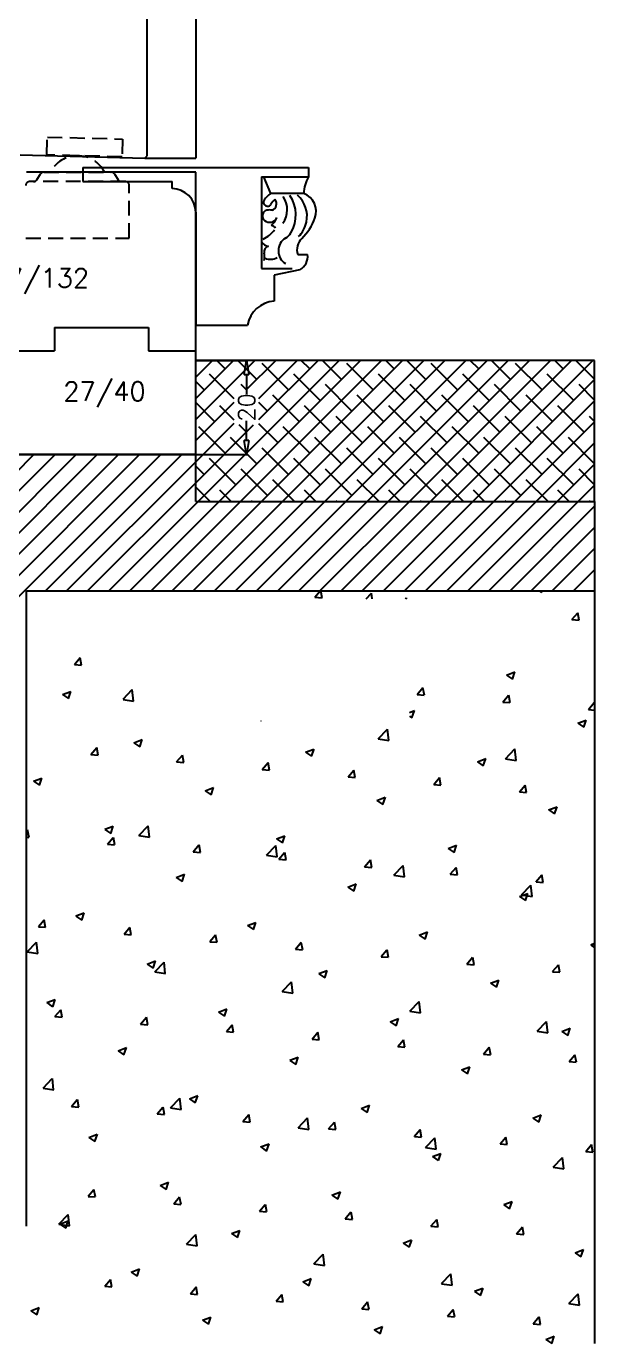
# Model space of a CAD drawing. Header units: millimetres. Extents: x 2806 to 10642, y -276 to 6064.
# Drawn here: x 3046.9 to 3167.7, y 671.3 to 951.3 of the extents above; entities that cross this region are included whole.
import ezdxf
from ezdxf.enums import TextEntityAlignment as Align

# ---------------------------------------------------------------- set-up
doc = ezdxf.new("R2010")
doc.units = ezdxf.units.MM
doc.linetypes.add('CACHE2', pattern=[4.7625, 3.175, -1.5875])
doc.layers.get('0').update_dxf_attribs({"color": 250})
doc.layers.add('dim', color=7, linetype='Continuous')
doc.styles.add('romans', font='romans.shx')

# ---------------------------------------------------------------- blocks, each defined once
blk = doc.blocks.new('_ClosedBlank')
at = {"color": 0, "linetype": 'ByBlock', "lineweight": -2}
for p, q in [((-1, 0.167), (0, 0)), ((-1, 0.167), (-1, -0.167)), ((0, 0), (-1, -0.167))]:
    blk.add_line(p, q, dxfattribs=at)

msp = doc.modelspace()

# ---------------------------------------------------------------- linework, layer by layer
for p, q in [((3082.88593283, 1953.29487696), (3082.88593283, 923.29487696)), ((3072.58593283, 923.78186054), (3072.58593283, 992.79487696)), ((3045.58576338, 923.99800637), (3072.08610229, 923.29487696)), ((3058.88593283, 921.29487696), (3058.88593283, 918.29487696)), ((3058.88593283, 921.29487696), (3082.88593283, 921.29487696)), ((3072.08610229, 923.29487696), (3072.58593283, 923.78186054)), ((3072.08610229, 923.29487696), (3082.88593283, 923.29487696)), ((3082.88593283, 921.29487696), (3106.88593283, 921.29487696)), ((3106.88593283, 921.29487696), (3106.88593283, 919.29487696)), ((3082.88593283, 920.29487696), (3046.88593283, 920.29487696)), ((3082.88593283, 882.29487696), (3082.88593283, 920.29487696)), ((3096.88593283, 919.29487696), (3106.88593283, 919.29487696)), ((3096.88593283, 919.29487696), (3096.88593283, 899.79487696)), ((3098.83025024, 915.79487696), (3097.36032631, 919.29487696)), ((3058.88593283, 918.29487696), (3077.88593283, 918.29487696)), ((3077.88593283, 916.79487696), (3077.88593283, 918.29487696)), ((3105.88593283, 915.79487696), (3098.83025024, 915.79487696)), ((3082.88593283, 911.79487696), (3082.88593283, 887.79487696)), ((3104.57722459, 902.79487696), (3106.6713469, 902.79487696)), ((3096.88593283, 899.79487696), (3103.38593283, 899.79487696)), ((3105.00712859, 899.56810532), (3099.55124853, 898.42838835)), ((3099.55124853, 898.42838835), (3099.55124853, 892.87127098)), ((3082.88593283, 887.79487696), (3093.88593283, 887.79487696)), ((3052.88593283, 887.29487696), (3072.88593283, 887.29487696)), ((3052.88593283, 887.29487696), (3052.88593283, 882.29487696)), ((3072.88593283, 887.29487696), (3072.88593283, 882.29487696)), ((3027.88593283, 882.29487696), (3052.88593283, 882.29487696)), ((3072.88593283, 882.29487696), (3082.88593283, 882.29487696)), ((3082.88593283, 860.29487696), (3082.88593283, 882.29487696)), ((3167.70202347, 880.29487696), (3082.88593283, 880.29487696)), ((3082.88593283, 880.29487696), (3093.96479375, 880.29487696)), ((3167.70202347, 850.29487696), (3167.70202347, 880.29487696)), ((3093.71479375, 877.29487696), (3093.71479375, 873.13821029)), ((3093.71479375, 863.29487696), (3093.71479375, 867.45154362)), ((3082.88593283, 860.29487696), (3036.88593283, 860.29487696)), ((3042.88593283, 860.29487696), (3082.88593283, 860.29487696)), ((3082.88593283, 850.29487696), (3082.88593283, 860.29487696)), ((3082.88593283, 860.29487696), (3093.96479375, 860.29487696)), ((3082.88593283, 850.29487696), (3167.70202347, 850.29487696)), ((3167.70202347, 850.29487696), (3167.70202347, 831.29487696)), ((3046.88593283, 831.29487696), (3167.70202347, 831.29487696)), ((3046.88593283, 696.29487696), (3046.88593283, 831.29487696)), ((3167.70202347, 831.29487696), (3167.70202347, 671.29487696))]:
    msp.add_line(p, q)
at = {"linetype": 'CACHE2'}
for p, q in [((3051.25766105, 923.96734046), (3051.3584504, 927.76600358)), ((3051.3584504, 927.76600358), (3067.35282143, 927.34162739)), ((3067.35282143, 927.34162739), (3067.25203209, 923.54296427)), ((3067.25203209, 923.54296427), (3051.25766105, 923.96734046)), ((3049.09761282, 918.6605659), (3049.91770929, 919.92918801)), ((3050.58955295, 920.29487696), (3064.92576916, 920.29487696)), ((3065.59761282, 919.92918801), (3066.41770929, 918.6605659)), ((3067.95766105, 918.29487696), (3047.55766105, 918.29487696)), ((3068.75766105, 906.29487696), (3068.75766105, 917.49487696)), ((3046.75766105, 906.29487696), (3068.75766105, 906.29487696))]:
    msp.add_line(p, q, dxfattribs=at)
at = {"linetype": 'Continuous'}
for p, q in [((3082.88593283, 876.71346567), (3086.46734411, 880.29487696)), ((3082.88593283, 872.22333761), (3090.95747217, 880.29487696)), ((3082.88593283, 867.73320955), (3095.44760023, 880.29487696)), ((3083.40811248, 850.29487696), (3113.40811248, 880.29487696)), ((3089.16597556, 878.50338034), (3087.37447894, 880.29487696)), ((3087.89824054, 850.29487696), (3117.89824054, 880.29487696)), ((3095.90116765, 876.25831631), (3091.864607, 880.29487696)), ((3092.3883686, 850.29487696), (3122.3883686, 880.29487696)), ((3093.64606163, 874.00321029), (3099.9377283, 880.29487696)), ((3096.33979375, 872.20681435), (3104.42785636, 880.29487696)), ((3096.33979375, 867.71668629), (3108.91798442, 880.29487696)), ((3096.87849666, 850.29487696), (3126.87849666, 880.29487696)), ((3102.63635974, 874.01325228), (3097.02369966, 879.62591235)), ((3101.36862472, 850.29487696), (3131.36862472, 880.29487696)), ((3107.1264878, 878.50338034), (3105.33499118, 880.29487696)), ((3105.85875278, 850.29487696), (3135.85875278, 880.29487696)), ((3113.86167989, 876.25831631), (3109.82511924, 880.29487696)), ((3110.34888084, 850.29487696), (3140.34888084, 880.29487696)), ((3114.8390089, 850.29487696), (3144.8390089, 880.29487696)), ((3120.59687198, 874.01325228), (3114.9842119, 879.62591235)), ((3119.32913696, 850.29487696), (3149.32913696, 880.29487696)), ((3125.08700004, 878.50338034), (3123.29550342, 880.29487696)), ((3123.81926502, 850.29487696), (3153.81926502, 880.29487696)), ((3131.82219213, 876.25831631), (3127.78563148, 880.29487696)), ((3128.30939308, 850.29487696), (3158.30939308, 880.29487696)), ((3132.79952114, 850.29487696), (3162.79952114, 880.29487696)), ((3138.55738422, 874.01325228), (3132.94472415, 879.62591235)), ((3137.2896492, 850.29487696), (3167.2896492, 880.29487696)), ((3143.04751228, 878.50338034), (3141.25601566, 880.29487696)), ((3149.78270437, 876.25831631), (3145.74614372, 880.29487696)), ((3156.51789646, 874.01325228), (3150.90523639, 879.62591235)), ((3161.00802452, 878.50338034), (3159.2165279, 880.29487696)), ((3167.70202347, 876.29950946), (3163.70665596, 880.29487696)), ((3091.08979375, 872.08943408), (3085.79837951, 877.38084832)), ((3109.37155183, 871.76818825), (3103.75889175, 877.38084832)), ((3127.33206407, 871.76818825), (3121.71940399, 877.38084832)), ((3145.29257631, 871.76818825), (3139.67991624, 877.38084832)), ((3163.25308855, 871.76818825), (3157.64042848, 877.38084832)), ((3084.67584749, 874.01325228), (3082.88593283, 875.80316694)), ((3093.6661456, 874.00321029), (3092.5335716, 875.13578429)), ((3116.10674392, 869.52312422), (3110.49408384, 875.13578429)), ((3134.06725616, 869.52312422), (3128.45459608, 875.13578429)), ((3141.77977726, 850.29487696), (3167.70202347, 876.21712316)), ((3152.0277684, 869.52312422), (3146.41510833, 875.13578429)), ((3167.70202347, 871.8093814), (3164.37562057, 875.13578429)), ((3082.88593283, 863.24308149), (3091.08979375, 871.44694241)), ((3086.92091152, 867.27806019), (3082.88593283, 871.31303888)), ((3098.14623168, 869.52312422), (3096.33979375, 871.32956214)), ((3104.88142377, 867.27806019), (3099.26876369, 872.89072026)), ((3122.84193601, 867.27806019), (3117.22927593, 872.89072026)), ((3140.80244825, 867.27806019), (3135.18978818, 872.89072026)), ((3146.26990532, 850.29487696), (3167.70202347, 871.7269951)), ((3158.76296049, 867.27806019), (3153.15030042, 872.89072026)), ((3091.08979375, 867.59930602), (3088.04344354, 870.64565623)), ((3111.61661586, 865.03299616), (3106.00395578, 870.64565623)), ((3118.35180795, 862.78793212), (3112.73914787, 868.4005922)), ((3129.5771281, 865.03299616), (3123.96446802, 870.64565623)), ((3136.31232019, 862.78793212), (3130.69966012, 868.4005922)), ((3147.53764034, 865.03299616), (3141.92498027, 870.64565623)), ((3154.27283243, 862.78793212), (3148.66017236, 868.4005922)), ((3165.49815258, 865.03299616), (3159.88549251, 870.64565623)), ((3167.70202347, 867.31925333), (3166.6206846, 868.4005922)), ((3082.88593283, 858.75295343), (3091.08979375, 866.95681435)), ((3082.88593283, 854.26282537), (3095.20965108, 866.58654362)), ((3089.16597556, 860.54286809), (3083.55331548, 866.15552817)), ((3093.65610362, 865.03299616), (3092.10255615, 866.58654362)), ((3100.39129571, 862.78793212), (3096.33979375, 866.83943408)), ((3107.1264878, 860.54286809), (3101.51382772, 866.15552817)), ((3125.08700004, 860.54286809), (3119.47433996, 866.15552817)), ((3143.04751228, 860.54286809), (3137.43485221, 866.15552817)), ((3150.76003338, 850.29487696), (3167.70202347, 867.23686704)), ((3161.00802452, 860.54286809), (3155.39536445, 866.15552817)), ((3095.90116765, 858.29780406), (3090.28850757, 863.91046414)), ((3113.86167989, 858.29780406), (3108.24901981, 863.91046414)), ((3131.82219213, 858.29780406), (3126.20953205, 863.91046414)), ((3149.78270437, 858.29780406), (3144.1700443, 863.91046414)), ((3155.25016145, 850.29487696), (3167.70202347, 862.74673898)), ((3167.70202347, 858.33899721), (3162.13055654, 863.91046414)), ((3036.88593283, 848.67397792), (3048.50683187, 860.29487696)), ((3036.88593283, 844.18384985), (3052.99695993, 860.29487696)), ((3036.88593283, 839.69372179), (3057.48708799, 860.29487696)), ((3036.88593283, 835.20359373), (3061.97721605, 860.29487696)), ((3036.88593283, 830.71346567), (3066.46734411, 860.29487696)), ((3036.88593283, 826.22333761), (3070.95747217, 860.29487696)), ((3036.88593283, 821.73320955), (3075.44760023, 860.29487696)), ((3050.9377283, 831.29487696), (3079.9377283, 860.29487696)), ((3102.63635974, 856.05274003), (3097.02369966, 861.66540011)), ((3120.59687198, 856.05274003), (3114.9842119, 861.66540011)), ((3138.55738422, 856.05274003), (3132.94472415, 861.66540011)), ((3156.51789646, 856.05274003), (3150.90523639, 861.66540011)), ((3055.42785636, 831.29487696), (3082.88593283, 858.75295343)), ((3084.67584749, 856.05274003), (3082.88593283, 857.8426547)), ((3091.41103959, 853.807676), (3085.79837951, 859.42033608)), ((3098.14623168, 851.56261197), (3092.5335716, 857.17527205)), ((3109.37155183, 853.807676), (3103.75889175, 859.42033608)), ((3116.10674392, 851.56261197), (3110.49408384, 857.17527205)), ((3127.33206407, 853.807676), (3121.71940399, 859.42033608)), ((3134.06725616, 851.56261197), (3128.45459608, 857.17527205)), ((3145.29257631, 853.807676), (3139.67991624, 859.42033608)), ((3152.0277684, 851.56261197), (3146.41510833, 857.17527205)), ((3163.25308855, 853.807676), (3157.64042848, 859.42033608)), ((3159.74028951, 850.29487696), (3167.70202347, 858.25661091)), ((3167.70202347, 853.84886915), (3164.37562057, 857.17527205)), ((3059.91798442, 831.29487696), (3082.88593283, 854.26282537)), ((3103.90409475, 850.29487696), (3099.26876369, 854.93020802)), ((3121.864607, 850.29487696), (3117.22927593, 854.93020802)), ((3139.82511924, 850.29487696), (3135.18978818, 854.93020802)), ((3157.78563148, 850.29487696), (3153.15030042, 854.93020802)), ((3085.94358251, 850.29487696), (3082.88593283, 853.35252664)), ((3090.43371057, 850.29487696), (3088.04344354, 852.68514399)), ((3108.39422281, 850.29487696), (3106.00395578, 852.68514399)), ((3126.35473506, 850.29487696), (3123.96446802, 852.68514399)), ((3144.3152473, 850.29487696), (3141.92498027, 852.68514399)), ((3162.27575954, 850.29487696), (3159.88549251, 852.68514399)), ((3164.23041757, 850.29487696), (3167.70202347, 853.76648285)), ((3064.40811248, 831.29487696), (3083.40811248, 850.29487696)), ((3068.89824054, 831.29487696), (3087.89824054, 850.29487696)), ((3073.3883686, 831.29487696), (3092.3883686, 850.29487696)), ((3077.87849666, 831.29487696), (3096.87849666, 850.29487696)), ((3082.36862472, 831.29487696), (3101.36862472, 850.29487696)), ((3086.85875278, 831.29487696), (3105.85875278, 850.29487696)), ((3091.34888084, 831.29487696), (3110.34888084, 850.29487696)), ((3094.92383863, 850.29487696), (3094.77863563, 850.44007996)), ((3095.8390089, 831.29487696), (3114.8390089, 850.29487696)), ((3100.32913696, 831.29487696), (3119.32913696, 850.29487696)), ((3104.81926502, 831.29487696), (3123.81926502, 850.29487696)), ((3109.30939308, 831.29487696), (3128.30939308, 850.29487696)), ((3112.88435088, 850.29487696), (3112.73914787, 850.44007996)), ((3113.79952114, 831.29487696), (3132.79952114, 850.29487696)), ((3118.2896492, 831.29487696), (3137.2896492, 850.29487696)), ((3122.77977726, 831.29487696), (3141.77977726, 850.29487696)), ((3127.26990532, 831.29487696), (3146.26990532, 850.29487696)), ((3130.84486312, 850.29487696), (3130.69966012, 850.44007996)), ((3131.76003338, 831.29487696), (3150.76003338, 850.29487696)), ((3136.25016145, 831.29487696), (3155.25016145, 850.29487696)), ((3140.74028951, 831.29487696), (3159.74028951, 850.29487696)), ((3145.23041757, 831.29487696), (3164.23041757, 850.29487696)), ((3148.80537536, 850.29487696), (3148.66017236, 850.44007996)), ((3149.72054563, 831.29487696), (3167.70202347, 849.27635479)), ((3166.7658876, 850.29487696), (3166.6206846, 850.44007996)), ((3154.21067369, 831.29487696), (3167.70202347, 844.78622673)), ((3158.70080175, 831.29487696), (3167.70202347, 840.29609867)), ((3163.19092981, 831.29487696), (3167.70202347, 835.80597061)), ((3108.22144551, 829.97458903), (3109.32929863, 831.29487696)), ((3108.22317773, 829.9724999), (3109.74137845, 829.83967455)), ((3109.75743892, 829.83170934), (3109.48755092, 831.29487696)), ((3119.09866901, 829.63356802), (3120.26448706, 830.84860096)), ((3120.40600403, 829.63356802), (3120.2652349, 830.84361451)), ((3127.49120989, 829.63356802), (3127.66442281, 829.83999514)), ((3127.71834496, 829.63356802), (3127.68214495, 829.82982235)), ((3155.87442344, 831.29487696), (3156.38915949, 830.94768311)), ((3156.39124901, 830.94796098), (3156.50765277, 831.29487696)), ((3167.68105787, 831.29487696), (3167.70202347, 831.31584255)), ((3162.87684621, 825.19286336), (3164.10135661, 826.65217803)), ((3164.41259043, 825.04962406), (3164.11891262, 826.6417655)), ((3162.87840365, 825.19078723), (3164.39660437, 825.05796188)), ((3057.09038695, 815.65063016), (3058.31489735, 817.10994483)), ((3057.09223442, 815.64854828), (3058.61043514, 815.51572293)), ((3058.62642107, 815.50809742), (3058.33274327, 817.10023885)), ((3148.94133145, 813.38643347), (3150.71980217, 814.06912442)), ((3148.94550339, 813.38109648), (3150.20895665, 812.5288865)), ((3150.21102855, 812.52916463), (3150.72604692, 814.06406432)), ((3054.59340984, 809.2626632), (3056.37188055, 809.94535414)), ((3054.59769925, 809.25730574), (3055.86115251, 808.40509575)), ((3055.86322409, 808.40532847), (3056.37824246, 809.94022817)), ((3067.43780178, 808.24833692), (3069.41616957, 810.31022129)), ((3069.69752694, 807.89305385), (3069.41690321, 810.30528571)), ((3129.96425455, 809.27499595), (3131.18876495, 810.73431061)), ((3129.96586897, 809.27293139), (3131.48406969, 809.14010604)), ((3131.49995642, 809.13198371), (3131.20627862, 810.72412514)), ((3067.44166373, 808.24104496), (3069.70065606, 807.89068849)), ((3148.18272145, 807.68108739), (3149.40723185, 809.14040206)), ((3148.18427761, 807.67902716), (3149.70247833, 807.54620181)), ((3149.71834026, 807.53795528), (3149.42466246, 809.13009671)), ((3166.40118835, 806.08717884), (3167.62569875, 807.5464935)), ((3167.70202347, 807.21633014), (3167.64304629, 807.53606829)), ((3096.76548747, 803.69309183), (3096.80856402, 803.68641091)), ((3096.80543519, 803.68882706), (3096.80493905, 803.69309183)), ((3128.35190213, 805.48289206), (3129.37815362, 805.87683309)), ((3128.35190213, 804.68425986), (3128.86731469, 804.3366097)), ((3128.86937947, 804.33687885), (3129.38439784, 805.87177855)), ((3164.10281944, 803.15988162), (3165.88129015, 803.84257257)), ((3165.37245716, 802.30265405), (3165.88747553, 803.83755374)), ((3166.40268625, 806.08512294), (3167.70202347, 805.97144566)), ((3121.65360996, 799.83987133), (3123.63197775, 801.9017557)), ((3123.91334344, 799.48460027), (3123.6327197, 801.89683213)), ((3164.10694252, 803.15457666), (3165.37039578, 802.30236668)), ((3060.6147291, 796.54494564), (3061.83923949, 798.0042603)), ((3069.75489782, 799.03611134), (3071.53336853, 799.71880229)), ((3069.75913838, 799.03078592), (3071.02259164, 798.17857593)), ((3071.0246527, 798.17881789), (3071.53967107, 799.71371759)), ((3121.65747965, 799.83248979), (3123.91647198, 799.48213333)), ((3060.61651701, 796.54288399), (3062.13471773, 796.41005864)), ((3062.15055474, 796.40240021), (3061.85687694, 797.99454164)), ((3078.833196, 794.95103709), (3080.05770639, 796.41035175)), ((3080.36893858, 794.80837178), (3080.07526078, 796.40051322)), ((3106.25803435, 797.00185082), (3108.03650507, 797.68454176)), ((3106.26221947, 796.99654289), (3107.52567273, 796.14433291)), ((3107.52773039, 796.14459308), (3108.04274876, 797.67949278)), ((3142.76117089, 794.96759029), (3144.5396416, 795.65028124)), ((3144.03080808, 794.11036827), (3144.54582646, 795.64526797)), ((3148.76151405, 795.63563854), (3150.73988184, 797.69752291)), ((3148.76538761, 795.62821221), (3151.02437994, 795.27785575)), ((3151.02125169, 795.28037348), (3150.74062795, 797.69260534)), ((3078.83492565, 794.94897977), (3080.35312637, 794.81615442)), ((3097.0516629, 793.35712853), (3098.27617329, 794.8164432)), ((3097.05333429, 793.35507555), (3098.57153501, 793.22225019)), ((3098.58732242, 793.21434335), (3098.29364461, 794.80648479)), ((3115.2701298, 791.76321998), (3116.49464019, 793.22253464)), ((3116.80570626, 791.62031493), (3116.51202845, 793.21245636)), ((3142.76530056, 794.96229987), (3144.02875382, 794.11008988)), ((3048.41324927, 790.84382002), (3050.19171998, 791.52651096)), ((3048.41749642, 790.83850912), (3049.68094968, 789.98629914)), ((3049.68300362, 789.98653212), (3050.198022, 791.52143182)), ((3115.27174293, 791.76117132), (3116.78994365, 791.62834597)), ((3133.4885967, 790.16931142), (3134.71310709, 791.62862609)), ((3133.49015157, 790.1672671), (3135.00835229, 790.03444175)), ((3135.0240901, 790.0262865), (3134.73041229, 791.61842793)), ((3151.7070636, 788.57540287), (3152.93157399, 790.03471753)), ((3153.24247393, 788.43225807), (3152.94879613, 790.0243995)), ((3084.9163858, 788.80955949), (3086.69485652, 789.49225044)), ((3084.92057751, 788.8042661), (3086.18403077, 787.95205611)), ((3086.18608132, 787.95230731), (3086.70109969, 789.48720701)), ((3121.41952234, 786.77529897), (3123.19799305, 787.45798991)), ((3122.68915901, 785.9180825), (3123.20417738, 787.4529822)), ((3151.70856021, 788.57336288), (3153.22676093, 788.44053752)), ((3121.42365859, 786.77002307), (3122.68711185, 785.91781309)), ((3157.92265887, 784.74103844), (3159.70112958, 785.42372939)), ((3157.92673968, 784.73578005), (3159.19019294, 783.88357006)), ((3159.1922367, 783.88385769), (3159.70725507, 785.41875739)), ((3063.57473725, 780.61726817), (3065.35320797, 781.29995911)), ((3064.84443224, 779.76002154), (3065.35945061, 781.29492124)), ((3070.80529247, 779.30149167), (3072.78366025, 781.36337604)), ((3073.06501174, 778.94627147), (3072.78438801, 781.35850334)), ((3046.88593283, 780.18360337), (3047.14511474, 780.49248433)), ((3046.88593283, 778.94682494), (3047.44059169, 778.89829858)), ((3047.45630458, 778.89073143), (3047.16262677, 780.48287286)), ((3063.57893554, 780.61198931), (3064.8423888, 779.75977932)), ((3064.13907124, 777.43926112), (3065.36358164, 778.89857578)), ((3065.67468842, 777.296703), (3065.38101061, 778.88884443)), ((3070.80911111, 779.29425559), (3073.06810344, 778.94389912)), ((3100.07787379, 778.58300764), (3101.8563445, 779.26569859)), ((3100.08201663, 778.57774628), (3101.34546989, 777.7255363)), ((3101.34750993, 777.72579673), (3101.8625283, 779.26069643)), ((3064.14079961, 777.4372197), (3065.65900033, 777.30439435)), ((3082.35753814, 775.84535256), (3083.58204854, 777.30466723)), ((3082.35920825, 775.84331548), (3083.87740897, 775.71049013)), ((3083.89307225, 775.70267457), (3083.59939445, 777.29481601)), ((3097.91319655, 775.09725888), (3099.89156434, 777.15914325)), ((3100.17291999, 774.74204468), (3099.89229626, 777.15427655)), ((3100.57600504, 774.25144401), (3101.80051543, 775.71075867)), ((3102.11145609, 774.10864614), (3101.81777829, 775.70078758)), ((3136.58101032, 776.54874712), (3138.35948103, 777.23143806)), ((3136.58509772, 776.54350326), (3137.84855098, 775.69129327)), ((3137.85058762, 775.69157192), (3138.36560599, 777.22647162)), ((3097.91701907, 775.08997801), (3100.1760114, 774.73962154)), ((3100.57761689, 774.24941126), (3102.09581761, 774.11658591)), ((3118.79447194, 772.65753545), (3120.01898233, 774.11685012)), ((3120.32983993, 772.51461772), (3120.03616212, 774.10675915)), ((3125.02110064, 770.89302608), (3126.99946843, 772.95491045)), ((3127.28082824, 770.53781789), (3127.00020451, 772.95004975)), ((3078.73622524, 770.39071632), (3080.51469595, 771.07340726)), ((3078.74037467, 770.38546949), (3080.00382793, 769.5332595)), ((3080.00586085, 769.53351096), (3080.52087923, 771.06841066)), ((3118.79602553, 772.65550703), (3120.31422625, 772.52268168)), ((3125.02492703, 770.88570043), (3127.28391936, 770.53534396)), ((3137.01293884, 771.0636269), (3138.23744923, 772.52294156)), ((3137.01443417, 771.06160281), (3138.53263489, 770.92877746)), ((3138.54822377, 770.92058929), (3138.25454596, 772.51273072)), ((3155.23140574, 769.46971835), (3156.45591613, 770.92903301)), ((3156.76660761, 769.32656086), (3156.4729298, 770.91870229)), ((3115.23936177, 768.35645579), (3117.01783248, 769.03914673)), ((3115.24345576, 768.35122646), (3116.50690902, 767.49901648)), ((3116.50893855, 767.49928615), (3117.02395692, 769.03418585)), ((3152.12900473, 766.68879329), (3154.10737252, 768.75067766)), ((3154.38873649, 766.3335911), (3154.10811275, 768.74582296)), ((3155.2328428, 769.46769859), (3156.75104352, 769.33487324)), ((3151.7424983, 766.32219526), (3153.52096902, 767.00488621)), ((3151.74653685, 766.31698344), (3153.00999011, 765.46477345)), ((3152.13283499, 766.68142285), (3154.39182732, 766.33106638)), ((3153.01201624, 765.46506134), (3153.52703461, 766.99996104)), ((3057.39457669, 762.19842499), (3059.1730474, 762.88111593)), ((3057.39873271, 762.19319269), (3058.66218597, 761.34098271)), ((3058.66421178, 761.34122519), (3059.17923015, 762.87612488)), ((3049.44494648, 759.92748515), (3050.66945688, 761.38679981)), ((3049.44667357, 759.92545964), (3050.96487429, 759.79263429)), ((3050.98043825, 759.78503422), (3050.68676044, 761.37717565)), ((3067.66341338, 758.33357659), (3068.88792378, 759.79289126)), ((3069.19882209, 758.19100579), (3068.90514428, 759.78314722)), ((3093.89771322, 760.16416446), (3095.67618393, 760.84685541)), ((3093.9018138, 760.15894967), (3095.16526706, 759.30673968)), ((3095.16728947, 759.30700038), (3095.68230784, 760.84190008)), ((3130.40084975, 758.12990394), (3132.17932047, 758.81259488)), ((3131.67036716, 757.27277557), (3132.18538553, 758.80767527)), ((3047.06487906, 754.55887921), (3049.04324684, 756.62076358)), ((3049.3245883, 754.20371588), (3049.04396456, 756.61594775)), ((3067.66508221, 758.33155542), (3069.18328293, 758.19873006)), ((3085.88188028, 756.73966804), (3087.10639068, 758.1989827)), ((3085.88349085, 756.73765119), (3087.40169157, 756.60482584)), ((3087.41720593, 756.59697736), (3087.12352812, 758.1891188)), ((3104.10034718, 755.14575948), (3105.32485758, 756.60507415)), ((3105.63558976, 755.00294893), (3105.34191196, 756.59509037)), ((3130.40489489, 758.12470664), (3131.66834815, 757.27249666)), ((3166.90398629, 756.09564341), (3167.70202347, 756.40198118)), ((3166.90797597, 756.09046362), (3167.70202347, 755.55487182)), ((3047.06865053, 754.5517438), (3049.32764286, 754.20138734)), ((3104.10189949, 755.14374697), (3105.62010021, 755.01092162)), ((3122.31881408, 753.55185093), (3123.54332448, 755.01116559)), ((3122.32030813, 753.54984275), (3123.83850884, 753.41701739)), ((3123.8539736, 753.40892051), (3123.56029579, 755.00106194)), ((3140.53728098, 751.95794238), (3141.76179138, 753.41725704)), ((3142.07235744, 751.81489208), (3141.77867963, 753.40703351)), ((3072.55606467, 751.97187314), (3074.33453538, 752.65456408)), ((3072.56017184, 751.96667288), (3073.8236251, 751.11446289)), ((3073.82564039, 751.11471461), (3074.34065876, 752.6496143)), ((3074.17278315, 750.35464642), (3076.15115093, 752.41653079)), ((3076.43249654, 749.99948909), (3076.15187281, 752.41172096)), ((3109.0592012, 749.93761261), (3110.83767192, 750.62030356)), ((3110.32871808, 749.0804898), (3110.84373646, 750.6153895)), ((3140.53871676, 751.95593852), (3142.05691748, 751.82311317)), ((3158.75574788, 750.36403382), (3159.98025828, 751.82334849)), ((3160.29074128, 750.22086365), (3159.99706347, 751.81300509)), ((3074.17655849, 750.34746622), (3076.43555082, 749.99710976)), ((3101.28068724, 746.15041362), (3103.25905502, 748.212298)), ((3103.54040479, 745.7952623), (3103.25978106, 748.20749417)), ((3109.06325292, 749.93242985), (3110.32670619, 749.08021987)), ((3145.56233774, 747.90335209), (3147.34080845, 748.58604303)), ((3145.56633401, 747.89818682), (3146.82978727, 747.04597684)), ((3146.83179578, 747.04626499), (3147.34681415, 748.58116469)), ((3158.7571254, 750.3620343), (3160.27532612, 750.22920895)), ((3101.28446645, 746.14318864), (3103.54345878, 745.79283218)), ((3051.21441612, 743.77958181), (3052.99288683, 744.46227275)), ((3051.21852987, 743.77439608), (3052.48198314, 742.9221861)), ((3052.48399131, 742.92242884), (3052.99900969, 744.45732853)), ((3052.96928862, 740.82180062), (3054.19379902, 742.28111529)), ((3054.50457192, 740.67933701), (3054.21089411, 742.27147844)), ((3087.71755266, 741.74532129), (3089.49602337, 742.42801223)), ((3088.98706901, 740.88820403), (3089.50208738, 742.42310372)), ((3128.38859133, 741.94618083), (3130.36695911, 744.0080652)), ((3130.64831304, 741.59103551), (3130.36768931, 744.00326738)), ((3052.97095617, 740.81979535), (3054.48915689, 740.68697)), ((3071.18775552, 739.22789207), (3072.41226592, 740.68720673)), ((3071.18936481, 739.22589113), (3072.70756553, 739.09306578)), ((3072.72295576, 739.08530858), (3072.42927795, 740.67745001)), ((3087.72161096, 741.74015306), (3088.98506422, 740.88794307)), ((3124.22068919, 739.71106076), (3125.9991599, 740.3937517)), ((3124.22469205, 739.70591003), (3125.48814531, 738.85370005)), ((3125.4901467, 738.85397922), (3126.00516507, 740.38887892)), ((3128.39237441, 741.93891106), (3130.65136674, 741.5885546)), ((3155.49649541, 737.74194804), (3157.4748632, 739.80383241)), ((3157.75622129, 737.38680872), (3157.47559756, 739.79904059)), ((3089.40622242, 737.63398351), (3090.63073282, 739.09329818)), ((3089.40777345, 737.63198691), (3090.92597417, 737.49916155)), ((3090.9413396, 737.49128015), (3090.64766179, 739.08342159)), ((3107.62468932, 736.04007496), (3108.84919972, 737.49938963)), ((3109.15972343, 735.89725172), (3108.86604563, 737.48939316)), ((3155.50028237, 737.73463348), (3157.7592747, 737.38427701)), ((3160.72382572, 737.67680023), (3162.50229643, 738.35949118)), ((3160.72777314, 737.67166701), (3161.9912264, 736.81945702)), ((3161.99322439, 736.81975441), (3162.50824276, 738.35465411)), ((3066.37590411, 733.55302996), (3068.15437482, 734.2357209)), ((3067.64541993, 732.69591826), (3068.1604383, 734.23081795)), ((3107.62618208, 736.03808268), (3109.1443828, 735.90525733)), ((3125.84315622, 734.44616641), (3127.06766662, 735.90548107)), ((3125.84459072, 734.44417846), (3127.36279144, 734.31135311)), ((3127.37810727, 734.3032233), (3127.08442947, 735.89536473)), ((3144.06162312, 732.85225785), (3145.28613352, 734.31157252)), ((3145.59649111, 732.70919487), (3145.3028133, 734.3013363)), ((3066.379969, 733.54787626), (3067.64342226, 732.69566628)), ((3102.87904064, 731.51876943), (3104.65751135, 732.20146038)), ((3102.88305009, 731.51363324), (3104.14650335, 730.66142325)), ((3104.14849762, 730.66169345), (3104.66351599, 732.19659314)), ((3144.06299936, 732.85027423), (3145.58120008, 732.71744888)), ((3162.28009002, 731.2583493), (3163.50460042, 732.71766396)), ((3162.281408, 731.25637001), (3163.79960872, 731.12354466)), ((3163.81487495, 731.11516644), (3163.52119714, 732.70730788)), ((3139.38217717, 729.48450891), (3141.16064788, 730.16719985)), ((3139.38613118, 729.47939021), (3140.64958444, 728.62718023)), ((3140.65157531, 728.62746864), (3141.16659369, 730.16236834)), ((3050.43236974, 725.61203396), (3052.41073752, 727.67391833)), ((3050.43609791, 725.60495444), (3052.69509024, 725.25459797)), ((3052.6920731, 725.2569335), (3052.41144936, 727.66916537)), ((3056.49363077, 721.7161161), (3057.71814116, 723.17543076)), ((3058.02870559, 721.5736398), (3057.73502779, 723.16578123)), ((3077.54027383, 721.40780117), (3079.51864161, 723.46968554)), ((3079.79998135, 721.05270671), (3079.51935761, 723.46493858)), ((3081.53739209, 723.32647811), (3083.3158628, 724.00916905)), ((3081.54140813, 723.32135644), (3082.80486139, 722.46914646)), ((3082.80684854, 722.46940768), (3083.32186692, 724.00430737)), ((3056.49523877, 721.71413106), (3058.01343949, 721.58130571)), ((3074.71209767, 720.12220755), (3075.93660806, 721.58152221)), ((3074.7136474, 720.12022684), (3076.23184812, 719.98740149)), ((3076.24708943, 719.97961137), (3075.95341162, 721.5717528)), ((3077.54400587, 721.40067685), (3079.8029982, 721.05032039)), ((3092.93056457, 718.52829899), (3094.15507496, 719.98761366)), ((3094.46547327, 718.38558294), (3094.17179546, 719.97772438)), ((3118.04052862, 721.29221758), (3119.81899933, 721.97490853)), ((3118.04448922, 721.28711342), (3119.30794248, 720.43490343)), ((3119.30992624, 720.43518287), (3119.82494461, 721.97008256)), ((3154.54366516, 719.25795706), (3156.32213587, 719.940648)), ((3155.81300393, 718.40095806), (3156.3280223, 719.93585776)), ((3092.93205604, 718.52632262), (3094.45025676, 718.39349726)), ((3104.64817792, 717.20356837), (3106.6265457, 719.26545274)), ((3104.65191383, 717.19639927), (3106.91090616, 716.84604281)), ((3106.90788959, 716.84847992), (3106.62726586, 719.26071179)), ((3111.14903147, 716.93439044), (3112.37354186, 718.3937051)), ((3111.15046468, 716.93241839), (3112.6686654, 716.79959304)), ((3112.68385711, 716.79155451), (3112.3901793, 718.38369595)), ((3154.54757031, 719.25287039), (3155.81102357, 718.40066041)), ((3060.19574354, 715.13418678), (3061.97421425, 715.81687772)), ((3060.19976617, 715.12907965), (3061.46321943, 714.27686967)), ((3061.46519947, 714.2771219), (3061.98021784, 715.8120216)), ((3129.36749836, 715.34048188), (3130.59200876, 716.79979655)), ((3129.36887332, 715.33851417), (3130.88707404, 715.20568882)), ((3130.90224094, 715.19752609), (3130.60856314, 716.78966752)), ((3131.75608201, 712.99933558), (3133.73444979, 715.06121995)), ((3134.01579784, 712.64425313), (3133.73517411, 715.056485)), ((3147.58596526, 713.74657333), (3148.81047566, 715.20588799)), ((3149.12062478, 713.60349766), (3148.82694698, 715.19563909)), ((3096.69888007, 713.09992626), (3098.47735078, 713.7826172)), ((3096.70284726, 713.09483663), (3097.96630052, 712.24262664)), ((3097.96827716, 712.2428971), (3098.48329553, 713.77779679)), ((3131.75982179, 712.99212169), (3134.01881412, 712.64176523)), ((3133.20201661, 711.06566573), (3134.98048732, 711.74835667)), ((3134.47135485, 710.20867229), (3134.98637322, 711.74357198)), ((3147.58728196, 713.74460995), (3149.10548268, 713.61178459)), ((3165.80443216, 712.15266478), (3167.02894256, 713.61197944)), ((3165.8056906, 712.15070572), (3167.32389132, 712.01788037)), ((3167.33900862, 712.00946923), (3167.04533081, 713.60161067)), ((3133.20592834, 711.0605936), (3134.4693816, 710.20838362)), ((3158.8639861, 708.79510279), (3160.84235388, 710.85698716)), ((3158.86772975, 708.78784411), (3161.12672208, 708.43748765)), ((3161.12370609, 708.44002634), (3160.84308236, 710.85225821)), ((3060.01797291, 702.61043158), (3061.2424833, 704.06974624)), ((3061.55283926, 702.46794259), (3061.25916146, 704.06008402)), ((3075.35723152, 704.90763493), (3077.13570224, 705.59032587)), ((3075.36120529, 704.90255983), (3076.62465855, 704.05034985)), ((3076.62662808, 704.05061132), (3077.14164645, 705.58551102)), ((3111.86036806, 702.8733744), (3113.63883877, 703.55606535)), ((3111.86428638, 702.86831681), (3113.12773964, 702.01610682)), ((3113.12970577, 702.01638652), (3113.64472415, 703.55128621)), ((3060.01952136, 702.60846678), (3061.53772208, 702.47564142)), ((3078.23643981, 701.01652302), (3079.4609502, 702.47583769)), ((3078.23793, 701.01456255), (3079.75613072, 700.8817372)), ((3079.7712231, 700.87391416), (3079.4775453, 702.46605559)), ((3096.45490671, 699.42261447), (3097.6794171, 700.88192913)), ((3097.98960694, 699.27988573), (3097.69592913, 700.87202717)), ((3148.36350459, 700.83911388), (3150.1419753, 701.52180482)), ((3148.36736747, 700.83407378), (3149.63082073, 699.9818638)), ((3149.63278347, 699.98216171), (3150.14780184, 701.5170614)), ((3053.79986042, 696.66518871), (3055.77822821, 698.72707308)), ((3054.01558297, 696.7153436), (3055.79405369, 697.39803455)), ((3055.28497901, 695.85832555), (3055.79999738, 697.39322525)), ((3056.0595579, 696.31015112), (3055.77893417, 698.72238299)), ((3096.45633864, 699.42065833), (3097.97453936, 699.28783298)), ((3114.67337361, 697.82870591), (3115.897884, 699.28802058)), ((3114.67474728, 697.82675411), (3116.192948, 697.69392875)), ((3116.20799078, 697.6858573), (3115.91431297, 699.27799874)), ((3132.89184051, 696.23479736), (3134.1163509, 697.69411202)), ((3134.42637461, 696.09182888), (3134.13269681, 697.68397031)), ((3053.80354529, 696.65816507), (3056.06253762, 696.3078086)), ((3054.01956333, 696.71028304), (3055.28301659, 695.85807305)), ((3080.90776451, 692.46095592), (3082.88613229, 694.52284029)), ((3083.16746615, 692.10592433), (3082.88684241, 694.5181562)), ((3090.51871951, 694.68108308), (3092.29719022, 695.36377402)), ((3090.52264442, 694.67604001), (3091.78609768, 693.82383003)), ((3091.7880567, 693.82410074), (3092.30307507, 695.35900044)), ((3132.89315592, 696.23284988), (3134.41135664, 696.10002453)), ((3151.11030741, 694.64088881), (3152.3348178, 696.10020347)), ((3151.11156456, 694.63894566), (3152.62976528, 694.50612031)), ((3152.64475845, 694.49780045), (3152.35108065, 696.08994188)), ((3080.91145325, 692.45388749), (3083.17044558, 692.10353102)), ((3127.02185604, 692.64682255), (3128.80032675, 693.3295135)), ((3127.02572551, 692.64179699), (3128.28917877, 691.789587)), ((3128.29113439, 691.78987594), (3128.80615276, 693.32477563)), ((3108.0156686, 688.25672312), (3109.99403638, 690.31860749)), ((3110.2753744, 687.90169754), (3109.99475066, 690.31392941)), ((3163.52499257, 690.61256203), (3165.30346329, 691.29525297)), ((3163.5288066, 690.60755396), (3164.79225986, 689.75534398)), ((3164.79421208, 689.75565113), (3165.30923045, 691.29055082)), ((3069.17707096, 686.48879175), (3070.95554167, 687.17148269)), ((3069.18100246, 686.48376322), (3070.44445572, 685.63155323)), ((3070.44640762, 685.63181497), (3070.96142599, 687.16671467)), ((3108.01936121, 688.24960991), (3110.27835354, 687.89925344)), ((3135.12357269, 684.05249033), (3137.10194047, 686.1143747)), ((3137.38328264, 683.69747075), (3137.10265891, 686.10970262)), ((3063.54231505, 683.50474705), (3064.76682545, 684.96406172)), ((3063.54380396, 683.50280249), (3065.06200468, 683.36997714)), ((3065.07697293, 683.36224538), (3064.78329513, 684.95438681)), ((3081.76078195, 681.9108385), (3082.98529235, 683.37015316)), ((3083.29535677, 681.76821695), (3083.00167897, 683.36035838)), ((3105.68020749, 684.45453123), (3107.4586782, 685.13722217)), ((3105.68408355, 684.44952019), (3106.94753681, 683.59731021)), ((3106.94948531, 683.59759016), (3107.46450368, 685.13248986)), ((3135.12726917, 684.04533233), (3137.3862615, 683.69497586)), ((3081.7622126, 681.90889826), (3083.28041332, 681.77607291)), ((3099.97924885, 680.31692994), (3101.20375925, 681.77624461)), ((3101.51374061, 680.17418852), (3101.2200628, 681.76632996)), ((3142.18334402, 682.4202707), (3143.96181474, 683.10296164)), ((3142.18716464, 682.41527717), (3143.4506179, 681.56306718)), ((3143.452563, 681.56336536), (3143.96758138, 683.09826505)), ((3162.23147678, 679.84825754), (3164.20984456, 681.91014191)), ((3164.49119089, 679.49324396), (3164.21056716, 681.90547583)), ((3047.83542241, 678.29650042), (3049.61389312, 678.97919137)), ((3047.8393605, 678.29148643), (3049.10281376, 677.43927644)), ((3049.10475854, 677.4395292), (3049.61977692, 678.9744289)), ((3099.98062124, 680.31499404), (3101.49882196, 680.18216869)), ((3118.19771575, 678.72302139), (3119.42222615, 680.18233605)), ((3118.19902988, 678.72108982), (3119.7172306, 678.58826447)), ((3119.73212445, 678.5801601), (3119.43844664, 680.17230153)), ((3136.41618265, 677.12911284), (3137.64069305, 678.5884275)), ((3137.95050829, 676.98613167), (3137.65683048, 678.5782731)), ((3162.23517713, 679.84105475), (3164.49416946, 679.49069828)), ((3084.33855894, 676.2622399), (3086.11702965, 676.94493084)), ((3084.34244159, 676.2572434), (3085.60589485, 675.40503342)), ((3085.60783624, 675.40530439), (3086.12285461, 676.94020409)), ((3120.84169547, 674.22797937), (3122.62016619, 674.91067032)), ((3122.11091393, 673.37107958), (3122.6259323, 674.90597928)), ((3136.41743852, 677.12718559), (3137.93563924, 676.99436024)), ((3154.63464955, 675.53520428), (3155.85915995, 676.99451895)), ((3154.63584715, 675.53328137), (3156.15404787, 675.40045602)), ((3156.16889212, 675.39210324), (3155.87521432, 676.98424467)), ((3120.84552267, 674.22300038), (3122.10897593, 673.37079039)), ((3157.34483201, 672.19371885), (3159.12330272, 672.87640979)), ((3157.34860376, 672.18875735), (3158.61205702, 671.33654737)), ((3158.61399162, 671.33685478), (3159.12900999, 672.87175447))]:
    msp.add_line(p, q, dxfattribs=at)
at = {"linetype": 'CACHE2'}
for centre, radius, start, end in [((3057.75766105, 917.29487696), 6.5, 27.4864262504, 152.5135737496), ((3048.42576916, 919.09487696), 0.8, 270, 327.1194891899), ((3050.58955295, 919.49487696), 0.8, 90, 147.1194891899), ((3064.92576916, 919.49487696), 0.8, 32.8805108101, 90), ((3067.08955295, 919.09487696), 0.8, 212.8805108101, 270), ((3047.55766105, 917.49487696), 0.8, 90, 180), ((3067.95766105, 917.49487696), 0.8, 0, 90)]:
    msp.add_arc(centre, radius, start, end, dxfattribs=at)
for centre, radius, start, end in [((3112.89401638, 915.68542451), 7.00893821, 149.003982515, 179.1052256831), ((3077.88593283, 911.79487696), 5, 0, 90), ((3101.9053877, 911.39794062), 5.3655866, 124.9682431249, 146.2829702095), ((3104.3132971, 911.93241612), 4.17034614, 340.4537386752, 67.8458613195), ((3098.1396827, 913.91097108), 0.83835165, 146.2829702095, 329.3254290975), ((3102.21436205, 911.49404887), 3.89921363, 129.4573734397, 149.3254290975), ((3098.59360042, 913.56397847), 1.48013286, 291.5908073741, 39.4580527011), ((3097.45823824, 912.30031888), 4.89549604, 324.1650614239, 35.2283858446), ((3096.81833081, 911.25908697), 7.36568268, 328.4934800263, 33.915970959), ((3100.66211487, 910.96600066), 5.89618046, 347.6443647017, 48.659880666), ((3098.31887805, 910.98558535), 1.24914417, 105.7723512766, 231.9764217282), ((3098.59736647, 911.34173208), 1.70124625, 231.9764217282, 337.2600268608), ((3098.55879684, 910.13616601), 2.131796, 74.2276487234, 105.7723512766), ((3096.396762, 912.09908498), 4.02642528, 309.7274345688, 339.4257682475), ((3097.8487223, 914.22751791), 11.03024551, 313.4784076581, 340.4537386752), ((3094.1961392, 912.26293325), 6.88933373, 296.3167045131, 322.4945481263), ((3098.43346473, 907.25104756), 1.8317397, 37.5384404232, 72.9613224219), ((3100.19526745, 909.18916891), 3.40484163, 301.5065199737, 328.4934800263), ((3100.03679926, 911.10297771), 6.53632289, 316.4213836361, 347.6443647017), ((3098.96717651, 907.10383524), 2.63944973, 217.9531199906, 256.5496915145), ((3098.60540079, 903.36889753), 1.19479603, 102.1840764532, 192.1840764532), ((3103.6312997, 903.58350585), 3.17009381, 121.5065199737, 238.4934800263), ((3107.70692268, 903.83129855), 3.29684392, 133.4784076581, 198.3226530419), ((3093.80293298, 902.33196423), 3.71834225, 347.8159235468, 12.1840764532), ((3098.76665763, 904.79386565), 3.02244804, 247.7917544087, 298.7937579297), ((3103.58932715, 902.34189008), 3.11513127, 297.0735414954, 8.3613128396), ((3099.94141839, 886.73636018), 6.14730535, 93.639012834, 170.0847091631)]:
    msp.add_arc(centre, radius, start, end)

# ---------------------------------------------------------------- block references
at = {"xscale": 3, "yscale": 3, "zscale": 3}
for p, rotation in [((3093.71479375, 880.29487696), 90), ((3093.71479375, 860.29487696), 270)]:
    msp.add_blockref('_ClosedBlank', p, dxfattribs=dict(at, rotation=rotation))

# ---------------------------------------------------------------- texts
at = {"insert": (3093.71479375, 870.29487696), "char_height": 3.5, "attachment_point": 5, "rotation": 90, "style": 'romans'}
msp.add_mtext('20', dxfattribs=at)
at = {"layer": 'dim', "style": 'romans'}
for s, p in [('67/132', (3049.7606993, 895.79875562)), ('27/40', (3063.51234356, 871.71206176))]:
    msp.add_text(s, height=4, dxfattribs=at).set_placement(p, align=Align.CENTER)

doc.saveas('drawing.dxf')
